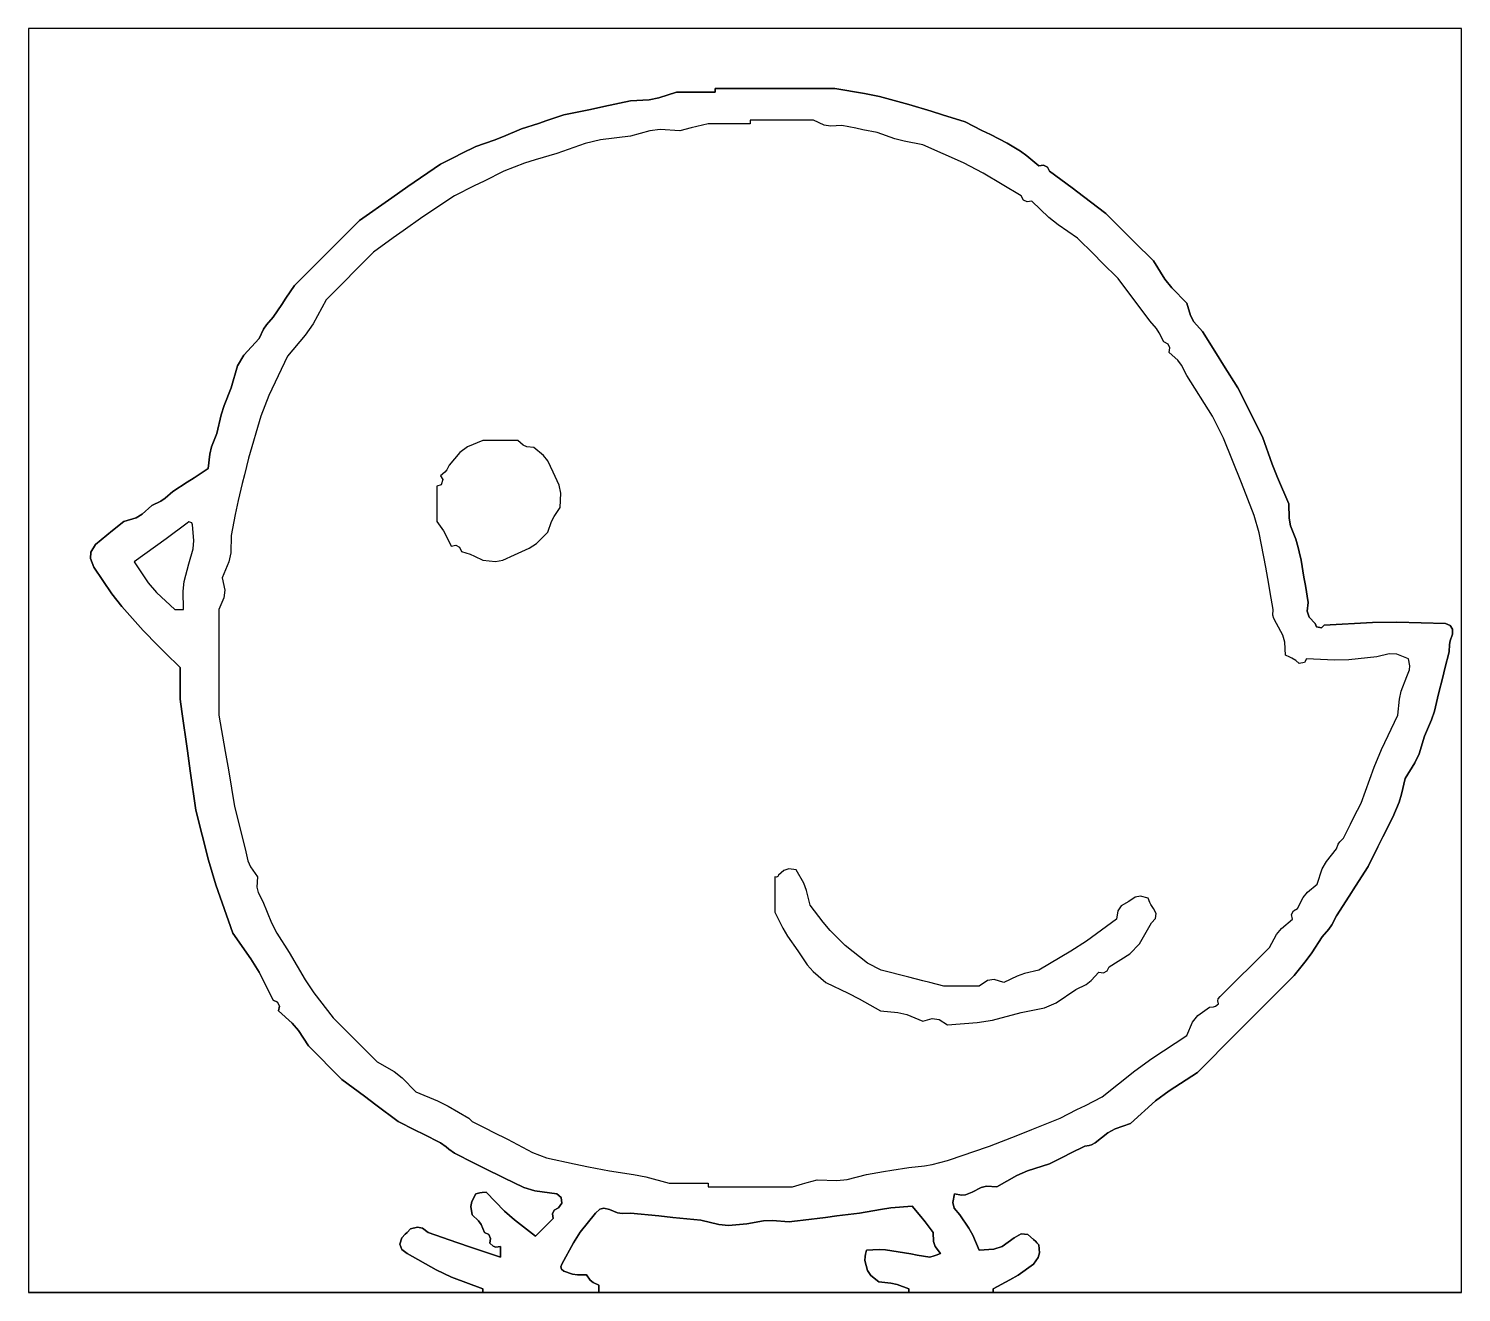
# Model space of a CAD drawing. Extents: x 0.01 to 5.67, y -0.01 to 4.97.
import ezdxf

# ---------------------------------------------------------------- set-up
doc = ezdxf.new("R2010")
doc.units = 0
doc.header["$LTSCALE"] = 0.40404
doc.layers.get('0').update_dxf_attribs({"linetype": 'CONTINUOUS'})

msp = doc.modelspace()

# ---------------------------------------------------------------- linework, layer by layer
for p, q in [((2.275518, 4.973355), (0.013892, 4.973355)), ((0.013892, 4.973355), (0.013892, 2.978456)), ((3.406331, 4.973355), (2.275518, 4.973355)), ((5.667958, 4.973355), (3.406331, 4.973355)), ((5.667958, 2.978456), (5.667958, 4.973355)), ((2.462875, 4.692773), (2.500267, 4.699964)), ((2.500267, 4.699964), (2.462875, 4.692773)), ((2.500267, 4.699964), (2.57003, 4.723298)), ((2.57003, 4.723298), (2.500267, 4.699964)), ((2.57003, 4.723298), (2.631155, 4.723298)), ((2.631155, 4.723298), (2.57003, 4.723298)), ((2.631155, 4.723298), (2.661717, 4.723298)), ((2.661717, 4.723298), (2.631155, 4.723298)), ((2.661717, 4.723298), (2.722842, 4.723298)), ((2.722842, 4.723298), (2.661717, 4.723298)), ((2.722842, 4.731633), (2.722842, 4.73719)), ((2.722842, 4.73719), (2.911774, 4.73719)), ((2.911774, 4.73719), (2.722842, 4.73719)), ((2.722842, 4.73719), (2.722842, 4.731633)), ((2.722842, 4.728855), (2.722842, 4.731633)), ((2.722842, 4.731633), (2.722842, 4.728855)), ((2.722842, 4.723298), (2.722842, 4.728855)), ((2.722842, 4.728855), (2.722842, 4.723298)), ((2.911774, 4.73719), (3.00624, 4.73719)), ((3.00624, 4.73719), (2.911774, 4.73719)), ((3.00624, 4.73719), (3.195172, 4.73719)), ((3.195172, 4.73719), (3.00624, 4.73719)), ((3.195172, 4.73719), (3.3129, 4.717625)), ((3.3129, 4.717625), (3.195172, 4.73719)), ((3.3129, 4.717625), (3.371498, 4.705068)), ((3.371498, 4.705068), (3.3129, 4.717625)), ((3.371498, 4.705068), (3.486905, 4.674676)), ((3.486905, 4.674676), (3.371498, 4.705068)), ((2.125484, 4.633), (2.231171, 4.654709)), ((2.231171, 4.654709), (2.125484, 4.633)), ((2.231171, 4.654709), (2.283964, 4.665824)), ((2.283964, 4.665824), (2.231171, 4.654709)), ((2.283964, 4.665824), (2.389433, 4.688568)), ((2.389433, 4.688568), (2.283964, 4.665824)), ((2.389433, 4.688568), (2.462875, 4.692773)), ((2.462875, 4.692773), (2.389433, 4.688568)), ((3.486905, 4.674676), (3.57601, 4.647525)), ((3.57601, 4.647525), (3.486905, 4.674676)), ((3.57601, 4.647525), (3.620469, 4.633632)), ((3.620469, 4.633632), (3.57601, 4.647525)), ((1.958779, 4.577432), (2.025461, 4.599659)), ((2.025461, 4.599659), (1.958779, 4.577432)), ((2.025461, 4.599659), (2.058802, 4.610772)), ((2.058802, 4.610772), (2.025461, 4.599659)), ((2.058802, 4.610772), (2.125484, 4.633)), ((2.125484, 4.633), (2.058802, 4.610772)), ((2.628376, 4.581599), (2.583922, 4.570485)), ((2.650604, 4.587156), (2.628376, 4.581599)), ((2.695058, 4.59827), (2.650604, 4.587156)), ((2.76174, 4.59827), (2.695058, 4.59827)), ((2.795081, 4.59827), (2.76174, 4.59827)), ((2.861763, 4.59827), (2.795081, 4.59827)), ((2.961786, 4.612162), (2.861763, 4.612162)), ((2.861763, 4.612162), (2.861763, 4.606605)), ((2.861763, 4.606605), (2.861763, 4.603826)), ((2.861763, 4.603826), (2.861763, 4.59827)), ((3.011797, 4.612162), (2.961786, 4.612162)), ((3.11182, 4.612162), (3.011797, 4.612162)), ((3.152766, 4.592949), (3.11182, 4.612162)), ((3.177832, 4.588249), (3.152766, 4.592949)), ((3.222956, 4.591324), (3.177832, 4.588249)), ((3.278525, 4.58021), (3.222956, 4.591324)), ((3.306309, 4.574653), (3.278525, 4.58021)), ((3.620469, 4.633632), (3.709178, 4.605216)), ((3.709178, 4.605216), (3.620469, 4.633632)), ((3.709178, 4.605216), (3.77586, 4.571875)), ((3.77586, 4.571875), (3.709178, 4.605216)), ((1.778183, 4.507971), (1.851231, 4.533551)), ((1.851231, 4.533551), (1.778183, 4.507971)), ((1.851231, 4.533551), (1.887417, 4.547469)), ((1.887417, 4.547469), (1.851231, 4.533551)), ((1.887417, 4.547469), (1.958779, 4.577432)), ((1.958779, 4.577432), (1.887417, 4.547469)), ((2.270437, 4.534506), (2.210752, 4.520295)), ((2.389433, 4.549647), (2.270437, 4.534506)), ((2.464793, 4.570684), (2.389433, 4.549647)), ((2.505816, 4.575079), (2.464793, 4.570684)), ((2.583922, 4.570485), (2.505816, 4.575079)), ((3.361877, 4.563539), (3.306309, 4.574653)), ((3.432469, 4.538771), (3.361877, 4.563539)), ((3.468988, 4.528939), (3.432469, 4.538771)), ((3.542474, 4.514917), (3.468988, 4.528939)), ((3.77586, 4.571875), (3.809201, 4.555204)), ((3.809201, 4.555204), (3.77586, 4.571875)), ((3.809201, 4.555204), (3.875883, 4.521863)), ((3.875883, 4.521863), (3.809201, 4.555204)), ((1.69483, 4.466295), (1.722615, 4.480187)), ((1.722615, 4.480187), (1.69483, 4.466295)), ((1.722615, 4.480187), (1.778183, 4.507971)), ((1.778183, 4.507971), (1.722615, 4.480187)), ((2.0977, 4.480187), (2.013194, 4.45614)), ((2.210752, 4.520295), (2.0977, 4.480187)), ((3.702693, 4.443992), (3.542474, 4.514917)), ((3.875883, 4.521863), (3.9285, 4.489659)), ((3.9285, 4.489659), (3.875883, 4.521863)), ((3.9285, 4.489659), (3.953797, 4.471389)), ((3.953797, 4.471389), (3.9285, 4.489659)), ((3.953797, 4.471389), (4.000911, 4.431565)), ((4.000911, 4.431565), (3.953797, 4.471389)), ((1.510894, 4.350414), (1.639262, 4.438511)), ((1.639262, 4.438511), (1.510894, 4.350414)), ((1.639262, 4.438511), (1.69483, 4.466295)), ((1.69483, 4.466295), (1.639262, 4.438511)), ((1.889319, 4.410727), (1.811524, 4.371829)), ((1.971352, 4.442193), (1.889319, 4.410727)), ((2.013194, 4.45614), (1.971352, 4.442193)), ((3.781069, 4.403405), (3.702693, 4.443992)), ((4.000911, 4.431565), (4.019275, 4.434753)), ((4.019275, 4.434753), (4.000911, 4.431565)), ((4.019275, 4.434753), (4.03412, 4.42733)), ((4.03412, 4.42733), (4.019275, 4.434753)), ((4.03412, 4.42733), (4.042587, 4.410727)), ((4.042587, 4.410727), (4.03412, 4.42733)), ((4.042587, 4.410727), (4.132128, 4.344896)), ((4.132128, 4.344896), (4.042587, 4.410727)), ((1.811524, 4.371829), (1.772626, 4.35238)), ((3.931451, 4.313483), (3.781069, 4.403405)), ((1.319745, 4.216238), (1.446986, 4.305956)), ((1.446986, 4.305956), (1.319745, 4.216238)), ((1.446986, 4.305956), (1.510894, 4.350414)), ((1.510894, 4.350414), (1.446986, 4.305956)), ((1.69483, 4.313483), (1.644499, 4.280626)), ((1.772626, 4.35238), (1.69483, 4.313483)), ((3.939919, 4.296879), (3.931451, 4.313483)), ((4.132128, 4.344896), (4.176591, 4.311549)), ((4.176591, 4.311549), (4.132128, 4.344896)), ((4.176591, 4.311549), (4.26486, 4.244022)), ((4.26486, 4.244022), (4.176591, 4.311549)), ((1.619489, 4.263953), (1.569802, 4.23013)), ((1.644499, 4.280626), (1.619489, 4.263953)), ((3.954764, 4.289457), (3.939919, 4.296879)), ((3.973127, 4.292644), (3.954764, 4.289457)), ((4.039916, 4.228131), (3.973127, 4.292644)), ((4.26486, 4.244022), (4.339877, 4.169005)), ((4.339877, 4.169005), (4.26486, 4.244022)), ((1.216944, 4.113437), (1.319745, 4.216238)), ((1.319745, 4.216238), (1.216944, 4.113437)), ((1.569802, 4.23013), (1.491669, 4.175038)), ((4.076603, 4.198499), (4.039916, 4.228131)), ((4.153724, 4.146778), (4.076603, 4.198499)), ((1.452768, 4.147252), (1.375313, 4.09121)), ((1.491669, 4.175038), (1.452768, 4.147252)), ((4.217627, 4.082874), (4.153724, 4.146778)), ((4.339877, 4.169005), (4.377386, 4.131497)), ((4.377386, 4.131497), (4.339877, 4.169005)), ((4.377386, 4.131497), (4.452403, 4.05648)), ((4.452403, 4.05648), (4.377386, 4.131497)), ((1.165543, 4.062036), (1.216944, 4.113437)), ((1.216944, 4.113437), (1.165543, 4.062036)), ((1.375313, 4.09121), (1.300296, 4.016193)), ((4.249579, 4.050923), (4.217627, 4.082874)), ((1.062742, 3.959235), (1.165543, 4.062036)), ((1.165543, 4.062036), (1.062742, 3.959235)), ((1.300296, 4.016193), (1.262788, 3.978684)), ((4.313483, 3.987019), (4.249579, 4.050923)), ((4.452403, 4.05648), (4.49783, 3.984579)), ((4.49783, 3.984579), (4.452403, 4.05648)), ((1.029089, 3.909433), (1.062742, 3.959235)), ((1.062742, 3.959235), (1.029089, 3.909433)), ((1.262788, 3.978684), (1.187771, 3.903667)), ((4.363969, 3.920697), (4.313483, 3.987019)), ((4.49783, 3.984579), (4.524819, 3.950487)), ((4.524819, 3.950487), (4.49783, 3.984579)), ((1.012417, 3.884426), (1.029089, 3.909433)), ((1.029089, 3.909433), (1.012417, 3.884426)), ((1.187771, 3.903667), (1.136088, 3.808957)), ((4.388978, 3.887352), (4.363969, 3.920697)), ((4.524819, 3.950487), (4.584378, 3.889775)), ((4.584378, 3.889775), (4.524819, 3.950487)), ((0.97939, 3.834207), (1.012417, 3.884426)), ((1.012417, 3.884426), (0.97939, 3.834207)), ((4.438511, 3.820315), (4.388978, 3.887352)), ((4.584378, 3.889775), (4.59886, 3.840869)), ((4.59886, 3.840869), (4.584378, 3.889775)), ((0.941321, 3.786902), (0.952845, 3.804189)), ((0.952845, 3.804189), (0.941321, 3.786902)), ((0.952845, 3.804189), (0.97939, 3.834207)), ((0.97939, 3.834207), (0.952845, 3.804189)), ((1.136088, 3.808957), (1.10488, 3.763564)), ((4.464523, 3.789834), (4.438511, 3.820315)), ((4.475948, 3.772696), (4.464523, 3.789834)), ((4.59886, 3.840869), (4.612618, 3.816411)), ((4.612618, 3.816411), (4.59886, 3.840869)), ((4.612618, 3.816411), (4.646892, 3.778638)), ((4.646892, 3.778638), (4.612618, 3.816411)), ((0.863111, 3.684957), (0.923822, 3.750854)), ((0.923822, 3.750854), (0.863111, 3.684957)), ((0.923822, 3.750854), (0.941321, 3.786902)), ((0.941321, 3.786902), (0.923822, 3.750854)), ((1.10488, 3.763564), (1.034958, 3.681394)), ((4.494079, 3.736962), (4.475948, 3.772696)), ((4.510683, 3.728494), (4.494079, 3.736962)), ((4.646892, 3.778638), (4.70196, 3.689419)), ((4.70196, 3.689419), (4.646892, 3.778638)), ((0.838636, 3.642126), (0.863111, 3.684957)), ((0.863111, 3.684957), (0.838636, 3.642126)), ((1.034958, 3.681394), (0.961702, 3.525386)), ((4.518105, 3.71365), (4.510683, 3.728494)), ((4.514917, 3.695286), (4.518105, 3.71365)), ((4.54879, 3.664803), (4.514917, 3.695286)), ((4.70196, 3.689419), (4.729746, 3.644961)), ((4.729746, 3.644961), (4.70196, 3.689419)), ((0.812685, 3.556366), (0.838636, 3.642126)), ((0.838636, 3.642126), (0.812685, 3.556366)), ((4.563603, 3.645546), (4.54879, 3.664803)), ((4.584378, 3.604988), (4.563603, 3.645546)), ((4.729746, 3.644961), (4.785812, 3.556366)), ((4.785812, 3.556366), (4.729746, 3.644961)), ((4.685299, 3.443873), (4.584378, 3.604988)), ((0.785157, 3.485976), (0.812685, 3.556366)), ((0.812685, 3.556366), (0.785157, 3.485976)), ((0.961702, 3.525386), (0.930782, 3.443871)), ((4.785812, 3.556366), (4.82471, 3.47857)), ((4.82471, 3.47857), (4.785812, 3.556366)), ((0.757117, 3.375769), (0.77392, 3.449458)), ((0.77392, 3.449458), (0.757117, 3.375769)), ((0.77392, 3.449458), (0.785157, 3.485976)), ((0.785157, 3.485976), (0.77392, 3.449458)), ((4.82471, 3.47857), (4.844159, 3.439672)), ((4.844159, 3.439672), (4.82471, 3.47857)), ((0.930782, 3.443871), (0.882145, 3.278525)), ((4.729052, 3.357777), (4.685299, 3.443873)), ((4.844159, 3.439672), (4.883057, 3.361877)), ((4.883057, 3.361877), (4.844159, 3.439672)), ((0.735763, 3.32262), (0.757117, 3.375769)), ((0.757117, 3.375769), (0.735763, 3.32262)), ((1.805967, 3.347985), (1.745424, 3.322798)), ((1.861535, 3.347985), (1.805967, 3.347985)), ((1.889319, 3.347985), (1.861535, 3.347985)), ((1.944887, 3.347985), (1.889319, 3.347985)), ((1.965059, 3.329494), (1.944887, 3.347985)), ((4.799704, 3.18128), (4.729052, 3.357777)), ((4.883057, 3.361877), (4.921419, 3.255049)), ((4.921419, 3.255049), (4.883057, 3.361877)), ((0.722387, 3.236848), (0.728556, 3.293794)), ((0.728556, 3.293794), (0.722387, 3.236848)), ((0.728556, 3.293794), (0.735763, 3.32262)), ((0.735763, 3.32262), (0.728556, 3.293794)), ((1.715983, 3.301105), (1.673992, 3.25074)), ((1.745424, 3.322798), (1.715983, 3.301105)), ((1.98016, 3.322783), (1.965059, 3.329494)), ((2.007402, 3.320201), (1.98016, 3.322783)), ((2.045894, 3.289129), (2.007402, 3.320201)), ((2.062726, 3.267707), (2.045894, 3.289129)), ((0.666656, 3.200981), (0.722387, 3.236848)), ((0.722387, 3.236848), (0.666656, 3.200981)), ((0.882145, 3.278525), (0.865475, 3.211843)), ((1.66384, 3.231562), (1.656296, 3.222509)), ((1.673992, 3.25074), (1.66384, 3.231562)), ((2.083808, 3.222956), (2.062726, 3.267707)), ((2.107721, 3.17158), (2.083808, 3.222956)), ((4.921419, 3.255049), (4.942298, 3.202156)), ((4.942298, 3.202156), (4.921419, 3.255049)), ((0.583466, 3.14655), (0.63887, 3.182921)), ((0.63887, 3.182921), (0.583466, 3.14655)), ((0.63887, 3.182921), (0.666656, 3.200981)), ((0.666656, 3.200981), (0.63887, 3.182921)), ((0.85714, 3.178502), (0.840469, 3.11182)), ((0.865475, 3.211843), (0.85714, 3.178502)), ((1.641883, 3.173398), (1.62537, 3.167388)), ((1.62537, 3.167388), (1.62537, 3.11182)), ((1.656296, 3.222509), (1.639262, 3.209064)), ((1.639262, 3.209064), (1.648867, 3.194349)), ((1.648867, 3.194349), (1.641883, 3.173398)), ((2.113906, 3.140657), (2.107721, 3.17158)), ((4.850221, 3.05187), (4.799704, 3.18128)), ((4.942298, 3.202156), (4.987247, 3.097928)), ((4.987247, 3.097928), (4.942298, 3.202156)), ((0.535848, 3.109113), (0.552986, 3.120538)), ((0.552986, 3.120538), (0.535848, 3.109113)), ((0.552986, 3.120538), (0.583466, 3.14655)), ((0.583466, 3.14655), (0.552986, 3.120538)), ((0.840469, 3.11182), (0.829356, 3.056252)), ((1.62537, 3.11182), (1.62537, 3.084036)), ((2.111592, 3.084036), (2.113906, 3.140657)), ((0.437883, 3.04295), (0.462341, 3.056708)), ((0.462341, 3.056708), (0.437883, 3.04295)), ((0.462341, 3.056708), (0.500114, 3.090982)), ((0.500114, 3.090982), (0.462341, 3.056708)), ((0.500114, 3.090982), (0.535848, 3.109113)), ((0.535848, 3.109113), (0.500114, 3.090982)), ((0.829356, 3.056252), (0.823799, 3.028468)), ((1.62537, 3.084036), (1.62537, 3.028468)), ((2.08763, 3.047744), (2.111592, 3.084036)), ((4.987247, 3.097928), (4.988192, 3.041267)), ((4.988192, 3.041267), (4.987247, 3.097928)), ((0.344549, 2.992316), (0.388977, 3.028468)), ((0.388977, 3.028468), (0.344549, 2.992316)), ((0.388977, 3.028468), (0.437883, 3.04295)), ((0.437883, 3.04295), (0.388977, 3.028468)), ((0.639034, 3.021522), (0.556071, 2.95987)), ((0.645876, 3.027034), (0.639034, 3.021522)), ((0.657707, 3.023091), (0.645876, 3.027034)), ((0.659873, 3.014576), (0.657707, 3.023091)), ((0.666204, 2.953526), (0.659873, 3.014576)), ((0.823799, 3.028468), (0.812685, 2.972899)), ((1.62537, 3.028468), (1.650936, 2.991678)), ((2.06297, 2.986791), (2.077626, 3.027736)), ((2.077626, 3.027736), (2.08763, 3.047744)), ((4.869974, 2.984147), (4.850221, 3.05187)), ((4.988192, 3.041267), (4.994111, 3.011673)), ((4.994111, 3.011673), (4.988192, 3.041267)), ((4.994111, 3.011673), (5.015031, 2.959007)), ((5.015031, 2.959007), (4.994111, 3.011673)), ((0.013892, 2.978456), (0.013892, 1.981007)), ((0.277841, 2.938169), (0.322322, 2.974256)), ((0.322322, 2.974256), (0.277841, 2.938169)), ((0.322322, 2.974256), (0.344549, 2.992316)), ((0.344549, 2.992316), (0.322322, 2.974256)), ((0.556071, 2.95987), (0.514391, 2.929305)), ((0.663217, 2.92067), (0.666204, 2.953526)), ((0.812685, 2.972899), (0.811874, 2.904791)), ((1.650936, 2.991678), (1.662222, 2.971927)), ((1.662222, 2.971927), (1.680938, 2.931223)), ((1.989441, 2.922483), (2.017573, 2.941731)), ((2.017573, 2.941731), (2.06297, 2.986791)), ((4.896949, 2.847871), (4.869974, 2.984147)), ((5.015031, 2.959007), (5.023366, 2.925666)), ((5.023366, 2.925666), (5.015031, 2.959007)), ((5.667958, 1.981007), (5.667958, 2.978456)), ((0.257947, 2.881704), (0.259871, 2.906715)), ((0.259871, 2.906715), (0.257947, 2.881704)), ((0.259871, 2.906715), (0.277841, 2.938169)), ((0.277841, 2.938169), (0.259871, 2.906715)), ((0.514391, 2.929305), (0.430654, 2.868709)), ((0.64598, 2.861763), (0.663217, 2.92067)), ((0.811874, 2.904791), (0.804409, 2.868961)), ((1.680938, 2.931223), (1.699302, 2.934411)), ((1.699302, 2.934411), (1.714147, 2.926989)), ((1.714147, 2.926989), (1.722615, 2.910385)), ((1.722615, 2.910385), (1.756888, 2.898985)), ((1.756888, 2.898985), (1.773739, 2.891963)), ((1.773739, 2.891963), (1.805967, 2.875655)), ((1.884722, 2.875771), (1.930995, 2.896493)), ((1.930995, 2.896493), (1.989441, 2.922483)), ((5.023366, 2.925666), (5.027534, 2.908996)), ((5.027534, 2.908996), (5.023366, 2.925666)), ((5.027534, 2.908996), (5.035869, 2.875655)), ((5.035869, 2.875655), (5.027534, 2.908996)), ((0.270895, 2.847871), (0.257947, 2.881704)), ((0.257947, 2.881704), (0.270895, 2.847871)), ((0.342664, 2.743439), (0.270895, 2.847871)), ((0.270895, 2.847871), (0.342664, 2.743439)), ((0.430654, 2.868709), (0.485007, 2.786509)), ((0.628083, 2.791282), (0.64598, 2.861763)), ((0.804409, 2.868961), (0.777955, 2.806195)), ((1.805967, 2.875655), (1.85646, 2.87106)), ((1.85646, 2.87106), (1.884722, 2.875771)), ((4.908062, 2.781189), (4.896949, 2.847871)), ((5.035869, 2.875655), (5.046983, 2.808973)), ((5.046983, 2.808973), (5.035869, 2.875655)), ((0.485007, 2.786509), (0.517899, 2.747897)), ((0.623767, 2.753871), (0.628083, 2.791282)), ((0.777955, 2.806195), (0.787907, 2.75687)), ((4.913619, 2.747848), (4.908062, 2.781189)), ((5.046983, 2.808973), (5.05254, 2.775632)), ((5.05254, 2.775632), (5.046983, 2.808973)), ((5.05254, 2.775632), (5.063653, 2.70895)), ((5.063653, 2.70895), (5.05254, 2.775632)), ((0.381832, 2.693081), (0.342664, 2.743439)), ((0.342664, 2.743439), (0.381832, 2.693081)), ((0.517899, 2.747897), (0.590412, 2.681166)), ((0.625142, 2.681166), (0.623767, 2.753871)), ((0.7846, 2.727104), (0.764063, 2.681166)), ((0.787907, 2.75687), (0.7846, 2.727104)), ((4.924733, 2.681166), (4.913619, 2.747848)), ((0.465384, 2.597814), (0.381832, 2.693081)), ((0.381832, 2.693081), (0.465384, 2.597814)), ((0.590412, 2.681166), (0.604304, 2.681166)), ((0.604304, 2.681166), (0.61125, 2.681166)), ((0.61125, 2.681166), (0.625142, 2.681166)), ((0.764063, 2.681166), (0.764063, 2.514462)), ((4.924132, 2.658263), (4.924733, 2.681166)), ((4.927317, 2.645524), (4.924132, 2.658263)), ((5.063653, 2.70895), (5.059764, 2.674022)), ((5.059764, 2.674022), (5.063653, 2.70895)), ((5.059764, 2.674022), (5.067369, 2.651207)), ((5.067369, 2.651207), (5.059764, 2.674022)), ((4.938625, 2.625598), (4.927317, 2.645524)), ((4.963302, 2.579934), (4.938625, 2.625598)), ((5.067369, 2.651207), (5.091437, 2.625598)), ((5.091437, 2.625598), (5.067369, 2.651207)), ((5.091437, 2.625598), (5.09693, 2.612539)), ((5.09693, 2.612539), (5.091437, 2.625598)), ((5.09693, 2.612539), (5.116075, 2.60871)), ((5.116075, 2.60871), (5.09693, 2.612539)), ((5.116075, 2.60871), (5.126168, 2.618652)), ((5.126168, 2.618652), (5.116075, 2.60871)), ((5.126168, 2.618652), (5.317565, 2.629954)), ((5.317565, 2.629954), (5.126168, 2.618652)), ((5.317565, 2.629954), (5.413799, 2.631349)), ((5.413799, 2.631349), (5.317565, 2.629954)), ((5.413799, 2.631349), (5.605443, 2.625598)), ((5.605443, 2.625598), (5.413799, 2.631349)), ((5.605443, 2.625598), (5.623971, 2.617972)), ((5.623971, 2.617972), (5.605443, 2.625598)), ((5.623971, 2.617972), (5.633314, 2.603957)), ((5.633314, 2.603957), (5.623971, 2.617972)), ((5.633314, 2.603957), (5.633228, 2.583922)), ((5.633228, 2.583922), (5.633314, 2.603957)), ((0.52373, 2.539467), (0.465384, 2.597814)), ((0.465384, 2.597814), (0.52373, 2.539467)), ((4.970945, 2.552419), (4.963302, 2.579934)), ((4.973355, 2.50057), (4.970945, 2.552419)), ((5.624035, 2.55712), (5.621159, 2.542737)), ((5.621159, 2.542737), (5.624035, 2.55712)), ((5.633228, 2.583922), (5.624035, 2.55712)), ((5.624035, 2.55712), (5.633228, 2.583922)), ((0.552904, 2.510294), (0.52373, 2.539467)), ((0.52373, 2.539467), (0.552904, 2.510294)), ((0.61125, 2.451947), (0.552904, 2.510294)), ((0.552904, 2.510294), (0.61125, 2.451947)), ((0.764063, 2.514462), (0.764063, 2.431109)), ((4.990489, 2.493234), (4.973355, 2.50057)), ((4.998882, 2.489037), (4.990489, 2.493234)), ((5.015031, 2.479731), (4.998882, 2.489037)), ((5.334548, 2.493624), (5.223932, 2.482527)), ((5.38301, 2.506285), (5.334548, 2.493624)), ((5.412816, 2.50463), (5.38301, 2.506285)), ((5.459577, 2.486678), (5.412816, 2.50463)), ((5.619336, 2.514462), (5.602665, 2.44778)), ((5.602665, 2.44778), (5.619336, 2.514462)), ((5.621159, 2.542737), (5.619336, 2.514462)), ((5.619336, 2.514462), (5.621159, 2.542737)), ((0.61125, 2.401936), (0.61125, 2.451947)), ((0.61125, 2.451947), (0.61125, 2.401936)), ((5.027406, 2.468221), (5.015031, 2.479731)), ((5.048735, 2.471776), (5.027406, 2.468221)), ((5.056707, 2.486678), (5.048735, 2.471776)), ((5.16774, 2.481122), (5.056707, 2.486678)), ((5.223932, 2.482527), (5.16774, 2.481122)), ((5.452631, 2.417217), (5.46347, 2.44295)), ((5.465106, 2.459308), (5.459577, 2.486678)), ((5.46347, 2.44295), (5.465106, 2.459308)), ((5.602665, 2.44778), (5.59433, 2.414439)), ((5.59433, 2.414439), (5.602665, 2.44778)), ((0.61125, 2.37693), (0.61125, 2.401936)), ((0.61125, 2.401936), (0.61125, 2.37693)), ((0.61125, 2.326919), (0.61125, 2.37693)), ((0.61125, 2.37693), (0.61125, 2.326919)), ((0.764063, 2.431109), (0.764063, 2.264405)), ((5.430743, 2.358479), (5.452631, 2.417217)), ((5.59433, 2.414439), (5.577659, 2.347757)), ((5.577659, 2.347757), (5.59433, 2.414439)), ((0.614029, 2.30747), (0.61125, 2.326919)), ((0.61125, 2.326919), (0.614029, 2.30747)), ((5.417901, 2.264405), (5.423551, 2.326833)), ((5.423551, 2.326833), (5.430743, 2.358479)), ((5.577659, 2.347757), (5.561637, 2.279319)), ((5.561637, 2.279319), (5.577659, 2.347757)), ((0.615418, 2.297746), (0.614029, 2.30747)), ((0.614029, 2.30747), (0.615418, 2.297746)), ((0.618196, 2.278297), (0.615418, 2.297746)), ((0.615418, 2.297746), (0.618196, 2.278297)), ((0.640424, 2.122706), (0.618196, 2.278297)), ((0.618196, 2.278297), (0.640424, 2.122706)), ((0.764063, 2.264405), (0.789922, 2.120078)), ((5.353125, 2.128363), (5.417901, 2.264405)), ((5.561637, 2.279319), (5.550336, 2.245416)), ((5.550336, 2.245416), (5.561637, 2.279319)), ((5.550336, 2.245416), (5.522091, 2.181052)), ((5.522091, 2.181052), (5.550336, 2.245416)), ((5.522091, 2.181052), (5.500906, 2.110826)), ((5.500906, 2.110826), (5.522091, 2.181052)), ((0.651537, 2.04491), (0.640424, 2.122706)), ((0.640424, 2.122706), (0.651537, 2.04491)), ((0.789922, 2.120078), (0.802426, 2.047834)), ((5.323824, 2.058599), (5.353125, 2.128363)), ((5.500906, 2.110826), (5.485054, 2.07624)), ((5.485054, 2.07624), (5.500906, 2.110826)), ((0.673765, 1.889319), (0.651537, 2.04491)), ((0.651537, 2.04491), (0.673765, 1.889319)), ((0.802426, 2.047834), (0.826577, 1.903211)), ((5.272034, 1.917103), (5.323824, 2.058599)), ((5.485054, 2.07624), (5.445685, 2.014348)), ((5.445685, 2.014348), (5.485054, 2.07624)), ((0.013892, 1.981007), (0.013892, -0.013892)), ((5.445685, 2.014348), (5.431891, 1.951704)), ((5.431891, 1.951704), (5.445685, 2.014348)), ((5.667958, -0.013892), (5.667958, 1.981007)), ((5.431891, 1.951704), (5.422004, 1.920632)), ((5.422004, 1.920632), (5.431891, 1.951704)), ((0.723155, 1.692366), (0.673765, 1.889319)), ((0.673765, 1.889319), (0.723155, 1.692366)), ((0.826577, 1.903211), (0.843248, 1.836529)), ((5.24425, 1.861535), (5.272034, 1.917103)), ((5.422004, 1.920632), (5.397063, 1.861535)), ((5.397063, 1.861535), (5.422004, 1.920632)), ((0.843248, 1.836529), (0.851583, 1.803189)), ((5.202574, 1.778183), (5.230358, 1.833751)), ((5.230358, 1.833751), (5.24425, 1.861535)), ((5.397063, 1.861535), (5.358165, 1.78374)), ((5.358165, 1.78374), (5.397063, 1.861535)), ((0.851583, 1.803189), (0.868253, 1.736507)), ((5.17479, 1.736507), (5.181868, 1.75525)), ((5.181868, 1.75525), (5.187995, 1.76444)), ((5.187995, 1.76444), (5.202574, 1.778183)), ((5.358165, 1.78374), (5.338716, 1.744842)), ((5.338716, 1.744842), (5.358165, 1.78374)), ((0.868253, 1.736507), (0.878643, 1.689109)), ((5.135468, 1.686751), (5.17479, 1.736507)), ((5.338716, 1.744842), (5.299818, 1.667046)), ((5.299818, 1.667046), (5.338716, 1.744842)), ((0.752451, 1.594714), (0.723155, 1.692366)), ((0.723155, 1.692366), (0.752451, 1.594714)), ((0.878643, 1.689109), (0.889117, 1.665169)), ((0.889117, 1.665169), (0.916876, 1.62537)), ((2.994709, 1.651441), (2.972899, 1.632316)), ((3.013624, 1.657115), (2.994709, 1.651441)), ((3.04236, 1.653154), (3.013624, 1.657115)), ((3.072604, 1.60151), (3.04236, 1.653154)), ((5.098384, 1.597586), (5.119347, 1.65744)), ((5.119347, 1.65744), (5.135468, 1.686751)), ((5.299818, 1.667046), (5.250419, 1.588861)), ((5.250419, 1.588861), (5.299818, 1.667046)), ((0.819631, 1.403097), (0.752451, 1.594714)), ((0.752451, 1.594714), (0.819631, 1.403097)), ((0.916876, 1.62537), (0.915018, 1.585633)), ((0.915018, 1.585633), (0.919737, 1.563613)), ((2.965162, 1.624526), (2.959007, 1.62537)), ((2.959007, 1.62537), (2.959007, 1.569802)), ((2.969882, 1.626886), (2.965162, 1.624526)), ((2.972899, 1.632316), (2.969882, 1.626886)), ((3.084212, 1.57249), (3.072604, 1.60151)), ((5.060437, 1.56585), (5.098384, 1.597586)), ((5.250419, 1.588861), (5.22541, 1.549958)), ((5.22541, 1.549958), (5.250419, 1.588861)), ((0.919737, 1.563613), (0.937714, 1.528126)), ((0.937714, 1.528126), (0.972073, 1.444171)), ((2.959007, 1.569802), (2.959007, 1.542018)), ((2.959007, 1.542018), (2.959007, 1.48645)), ((3.097928, 1.514234), (3.084212, 1.57249)), ((4.355159, 1.528126), (4.325712, 1.5113)), ((4.380371, 1.546272), (4.355159, 1.528126)), ((4.401579, 1.550128), (4.380371, 1.546272)), ((4.431565, 1.542018), (4.401579, 1.550128)), ((4.438901, 1.524884), (4.431565, 1.542018)), ((5.021977, 1.500342), (5.043835, 1.544719)), ((5.043835, 1.544719), (5.060437, 1.56585)), ((5.22541, 1.549958), (5.17479, 1.472558)), ((5.17479, 1.472558), (5.22541, 1.549958)), ((2.959007, 1.48645), (2.990357, 1.422747)), ((3.149431, 1.447011), (3.097928, 1.514234)), ((4.312267, 1.492093), (4.306536, 1.458666)), ((4.325712, 1.5113), (4.312267, 1.492093)), ((4.443097, 1.516491), (4.438901, 1.524884)), ((4.452403, 1.500342), (4.443097, 1.516491)), ((4.463255, 1.480746), (4.452403, 1.500342)), ((4.460799, 1.461095), (4.463255, 1.480746)), ((4.997951, 1.477029), (5.005374, 1.491874)), ((5.001139, 1.458666), (4.997951, 1.477029)), ((5.005374, 1.491874), (5.021977, 1.500342)), ((5.17479, 1.472558), (5.156659, 1.436823)), ((5.156659, 1.436823), (5.17479, 1.472558)), ((0.972073, 1.444171), (0.99324, 1.403248)), ((2.990357, 1.422747), (3.008627, 1.391828)), ((3.177428, 1.414814), (3.149431, 1.447011)), ((3.236848, 1.354475), (3.177428, 1.414814)), ((4.306536, 1.458666), (4.18809, 1.372598)), ((4.397389, 1.361343), (4.445457, 1.444774)), ((4.445457, 1.444774), (4.460799, 1.461095)), ((4.938397, 1.397743), (4.957629, 1.421414)), ((4.957629, 1.421414), (5.001139, 1.458666)), ((5.145233, 1.419686), (5.119222, 1.389205)), ((5.119222, 1.389205), (5.145233, 1.419686)), ((5.156659, 1.436823), (5.145233, 1.419686)), ((5.145233, 1.419686), (5.156659, 1.436823)), ((0.891067, 1.302461), (0.819631, 1.403097)), ((0.819631, 1.403097), (0.891067, 1.302461)), ((0.99324, 1.403248), (1.041904, 1.326691)), ((3.008627, 1.391828), (3.049306, 1.333637)), ((4.18809, 1.372598), (4.12671, 1.332143)), ((4.360152, 1.322555), (4.397389, 1.361343)), ((4.910841, 1.347529), (4.938397, 1.397743)), ((5.119222, 1.389205), (5.077555, 1.326147)), ((5.077555, 1.326147), (5.119222, 1.389205)), ((0.92336, 1.249109), (0.891067, 1.302461)), ((0.891067, 1.302461), (0.92336, 1.249109)), ((1.041904, 1.326691), (1.104874, 1.219791)), ((3.049306, 1.333637), (3.086639, 1.278107)), ((3.324326, 1.284809), (3.236848, 1.354475)), ((4.12671, 1.332143), (4.000911, 1.257231)), ((4.278752, 1.271123), (4.360152, 1.322555)), ((4.833045, 1.269734), (4.910841, 1.347529)), ((5.077555, 1.326147), (5.055238, 1.295461)), ((5.055238, 1.295461), (5.077555, 1.326147)), ((0.97939, 1.139148), (0.92336, 1.249109)), ((0.92336, 1.249109), (0.97939, 1.139148)), ((3.086639, 1.278107), (3.109672, 1.252195)), ((3.109672, 1.252195), (3.160442, 1.208609)), ((3.378686, 1.25763), (3.324326, 1.284809)), ((3.486905, 1.229447), (3.378686, 1.25763)), ((4.000911, 1.257231), (3.943577, 1.243856)), ((4.206593, 1.216412), (4.237076, 1.250285)), ((4.237076, 1.250285), (4.25544, 1.247097)), ((4.25544, 1.247097), (4.270284, 1.254519)), ((4.270284, 1.254519), (4.278752, 1.271123)), ((4.794148, 1.230836), (4.833045, 1.269734)), ((5.055238, 1.295461), (5.008085, 1.236393)), ((5.008085, 1.236393), (5.055238, 1.295461)), ((1.104874, 1.219791), (1.13987, 1.167997)), ((3.160442, 1.208609), (3.247963, 1.166957)), ((3.542445, 1.215442), (3.486905, 1.229447)), ((3.57023, 1.208496), (3.542445, 1.215442)), ((3.625826, 1.194717), (3.57023, 1.208496)), ((3.681394, 1.194717), (3.625826, 1.194717)), ((3.709178, 1.194717), (3.681394, 1.194717)), ((3.764746, 1.194717), (3.709178, 1.194717)), ((3.797572, 1.216312), (3.764746, 1.194717)), ((3.824431, 1.220149), (3.797572, 1.216312)), ((3.861991, 1.208609), (3.824431, 1.220149)), ((3.915152, 1.233907), (3.861991, 1.208609)), ((3.943577, 1.243856), (3.915152, 1.233907)), ((4.146778, 1.180825), (4.187336, 1.201599)), ((4.187336, 1.201599), (4.206593, 1.216412)), ((4.716352, 1.15304), (4.794148, 1.230836)), ((5.008085, 1.236393), (4.855273, 1.08358)), ((4.855273, 1.08358), (5.008085, 1.236393)), ((0.995993, 1.13068), (0.97939, 1.139148)), ((0.97939, 1.139148), (0.995993, 1.13068)), ((1.13987, 1.167997), (1.215555, 1.069688)), ((3.247963, 1.166957), (3.291118, 1.144684)), ((3.291118, 1.144684), (3.375769, 1.097472)), ((4.069203, 1.128813), (4.146778, 1.180825)), ((4.706778, 1.136406), (4.708786, 1.144439)), ((4.709406, 1.125256), (4.706778, 1.136406)), ((4.708786, 1.144439), (4.716352, 1.15304)), ((1.003416, 1.115836), (0.995993, 1.13068)), ((0.995993, 1.13068), (1.003416, 1.115836)), ((1.000228, 1.097472), (1.003416, 1.115836)), ((1.003416, 1.115836), (1.000228, 1.097472)), ((1.054418, 1.048664), (1.000228, 1.097472)), ((1.000228, 1.097472), (1.054418, 1.048664)), ((3.375769, 1.097472), (3.444208, 1.09111)), ((3.444208, 1.09111), (3.479092, 1.082389)), ((3.479092, 1.082389), (3.542474, 1.055796)), ((3.817053, 1.060383), (3.931451, 1.090526)), ((3.931451, 1.090526), (4.022921, 1.109405)), ((4.022921, 1.109405), (4.069203, 1.128813)), ((4.607238, 1.052746), (4.627949, 1.078237)), ((4.627949, 1.078237), (4.674676, 1.111364)), ((4.674676, 1.111364), (4.689607, 1.112328)), ((4.689607, 1.112328), (4.697929, 1.115657)), ((4.697929, 1.115657), (4.709406, 1.125256)), ((4.855273, 1.08358), (4.778866, 1.007174)), ((4.778866, 1.007174), (4.855273, 1.08358)), ((1.07887, 1.019897), (1.054418, 1.048664)), ((1.054418, 1.048664), (1.07887, 1.019897)), ((1.11831, 0.958552), (1.07887, 1.019897)), ((1.07887, 1.019897), (1.11831, 0.958552)), ((1.215555, 1.069688), (1.285015, 1.000228)), ((3.542474, 1.055796), (3.580033, 1.067337)), ((3.580033, 1.067337), (3.606892, 1.0635)), ((3.606892, 1.0635), (3.639718, 1.041904)), ((3.639718, 1.041904), (3.757709, 1.050492)), ((3.757709, 1.050492), (3.817053, 1.060383)), ((4.584378, 1.000228), (4.607238, 1.052746)), ((1.285015, 1.000228), (1.319745, 0.965498)), ((1.319745, 0.965498), (1.389205, 0.896037)), ((4.446708, 0.909181), (4.584378, 1.000228)), ((4.778866, 1.007174), (4.626054, 0.854361)), ((4.626054, 0.854361), (4.778866, 1.007174)), ((1.1711, 0.905762), (1.11831, 0.958552)), ((1.11831, 0.958552), (1.1711, 0.905762)), ((1.197495, 0.879367), (1.1711, 0.905762)), ((1.1711, 0.905762), (1.197495, 0.879367)), ((4.379748, 0.860355), (4.446708, 0.909181)), ((1.250285, 0.826577), (1.197495, 0.879367)), ((1.197495, 0.879367), (1.250285, 0.826577)), ((1.389205, 0.896037), (1.456179, 0.857543)), ((1.456179, 0.857543), (1.487874, 0.833052)), ((4.250968, 0.757117), (4.379748, 0.860355)), ((4.626054, 0.854361), (4.51466, 0.782039)), ((4.51466, 0.782039), (4.626054, 0.854361)), ((1.339252, 0.759973), (1.250285, 0.826577)), ((1.250285, 0.826577), (1.339252, 0.759973)), ((1.487874, 0.833052), (1.542018, 0.777955)), ((1.383706, 0.726632), (1.339252, 0.759973)), ((1.339252, 0.759973), (1.383706, 0.726632)), ((1.542018, 0.777955), (1.627742, 0.741404)), ((1.627742, 0.741404), (1.669724, 0.720413)), ((4.184286, 0.723776), (4.250968, 0.757117)), ((4.46126, 0.741286), (4.362105, 0.652926)), ((4.362105, 0.652926), (4.46126, 0.741286)), ((4.51466, 0.782039), (4.46126, 0.741286)), ((4.46126, 0.741286), (4.51466, 0.782039)), ((1.472558, 0.659873), (1.383706, 0.726632)), ((1.383706, 0.726632), (1.472558, 0.659873)), ((1.669724, 0.720413), (1.750399, 0.673765)), ((4.084264, 0.673765), (4.150945, 0.707106)), ((4.150945, 0.707106), (4.184286, 0.723776)), ((1.539239, 0.626532), (1.472558, 0.659873)), ((1.472558, 0.659873), (1.539239, 0.626532)), ((1.57258, 0.609861), (1.539239, 0.626532)), ((1.539239, 0.626532), (1.57258, 0.609861)), ((1.750399, 0.673765), (1.755956, 0.668208)), ((1.755956, 0.668208), (1.758734, 0.665429)), ((1.758734, 0.665429), (1.764291, 0.659873)), ((1.764291, 0.659873), (1.819859, 0.632088)), ((1.819859, 0.632088), (1.847643, 0.618196)), ((3.917701, 0.606725), (3.973271, 0.628953)), ((3.973271, 0.628953), (4.084264, 0.673765)), ((4.302251, 0.631963), (4.27294, 0.615842)), ((4.27294, 0.615842), (4.302251, 0.631963)), ((4.362105, 0.652926), (4.302251, 0.631963)), ((4.302251, 0.631963), (4.362105, 0.652926)), ((1.639262, 0.57652), (1.57258, 0.609861)), ((1.57258, 0.609861), (1.639262, 0.57652)), ((1.66149, 0.55985), (1.639262, 0.57652)), ((1.639262, 0.57652), (1.66149, 0.55985)), ((1.847643, 0.618196), (1.903211, 0.590412)), ((1.903211, 0.590412), (2.002567, 0.537606)), ((3.806423, 0.562628), (3.917701, 0.606725)), ((4.207783, 0.56806), (4.198905, 0.565101)), ((4.198905, 0.565101), (4.207783, 0.56806)), ((4.223184, 0.57652), (4.207783, 0.56806)), ((4.207783, 0.56806), (4.223184, 0.57652)), ((4.27294, 0.615842), (4.223184, 0.57652)), ((4.223184, 0.57652), (4.27294, 0.615842)), ((1.672603, 0.551515), (1.66149, 0.55985)), ((1.66149, 0.55985), (1.672603, 0.551515)), ((1.69483, 0.534844), (1.672603, 0.551515)), ((1.672603, 0.551515), (1.69483, 0.534844)), ((1.772626, 0.495946), (1.69483, 0.534844)), ((1.69483, 0.534844), (1.772626, 0.495946)), ((2.002567, 0.537606), (2.057293, 0.517444)), ((2.057293, 0.517444), (2.16716, 0.493168)), ((3.639718, 0.50706), (3.7064, 0.529287)), ((3.7064, 0.529287), (3.739741, 0.540401)), ((3.739741, 0.540401), (3.806423, 0.562628)), ((4.098156, 0.520952), (4.042587, 0.493168)), ((4.042587, 0.493168), (4.098156, 0.520952)), ((4.12594, 0.534844), (4.098156, 0.520952)), ((4.098156, 0.520952), (4.12594, 0.534844)), ((4.181508, 0.562628), (4.12594, 0.534844)), ((4.12594, 0.534844), (4.181508, 0.562628)), ((4.198905, 0.565101), (4.181508, 0.562628)), ((4.181508, 0.562628), (4.198905, 0.565101)), ((1.811524, 0.476497), (1.772626, 0.495946)), ((1.772626, 0.495946), (1.811524, 0.476497)), ((1.889319, 0.4376), (1.811524, 0.476497)), ((1.811524, 0.476497), (1.889319, 0.4376)), ((2.16716, 0.493168), (2.222729, 0.482054)), ((2.222729, 0.482054), (2.250513, 0.476497)), ((2.250513, 0.476497), (2.306081, 0.465384)), ((2.306081, 0.465384), (2.401536, 0.451586)), ((3.320201, 0.451492), (3.386883, 0.462605)), ((3.386883, 0.462605), (3.420223, 0.468162)), ((3.420223, 0.468162), (3.486905, 0.479276)), ((3.486905, 0.479276), (3.548789, 0.484768)), ((3.548789, 0.484768), (3.579861, 0.490418)), ((3.579861, 0.490418), (3.639718, 0.50706)), ((3.955936, 0.465895), (3.91336, 0.447445)), ((3.91336, 0.447445), (3.955936, 0.465895)), ((4.042587, 0.493168), (3.955936, 0.465895)), ((3.955936, 0.465895), (4.042587, 0.493168)), ((1.967967, 0.400351), (1.889319, 0.4376)), ((1.889319, 0.4376), (1.967967, 0.400351)), ((2.011536, 0.38728), (1.967967, 0.400351)), ((1.967967, 0.400351), (2.011536, 0.38728)), ((2.401536, 0.451586), (2.449103, 0.441793)), ((2.449103, 0.441793), (2.542246, 0.416762)), ((2.542246, 0.416762), (2.603371, 0.416762)), ((2.603371, 0.416762), (2.633933, 0.416762)), ((2.633933, 0.416762), (2.695058, 0.416762)), ((2.695058, 0.416762), (2.695058, 0.411205)), ((2.695058, 0.411205), (2.695058, 0.408426)), ((2.695058, 0.408426), (2.695058, 0.40287)), ((2.695058, 0.40287), (2.828422, 0.40287)), ((2.828422, 0.40287), (2.895104, 0.40287)), ((2.895104, 0.40287), (3.028468, 0.40287)), ((3.028468, 0.40287), (3.067365, 0.413983)), ((3.067365, 0.413983), (3.086814, 0.41954)), ((3.086814, 0.41954), (3.125712, 0.430654)), ((3.125712, 0.430654), (3.203883, 0.427348)), ((3.203883, 0.427348), (3.244504, 0.4317)), ((3.244504, 0.4317), (3.320201, 0.451492)), ((3.772449, 0.400009), (3.736962, 0.382031)), ((3.736962, 0.382031), (3.772449, 0.400009)), ((3.794469, 0.404727), (3.772449, 0.400009)), ((3.772449, 0.400009), (3.794469, 0.404727)), ((3.834207, 0.40287), (3.794469, 0.404727)), ((3.794469, 0.404727), (3.834207, 0.40287)), ((3.91336, 0.447445), (3.834207, 0.40287)), ((3.834207, 0.40287), (3.91336, 0.447445)), ((1.759141, 0.325139), (1.762477, 0.345155)), ((1.762477, 0.345155), (1.759141, 0.325139)), ((1.762477, 0.345155), (1.778183, 0.375085)), ((1.778183, 0.375085), (1.762477, 0.345155)), ((1.778183, 0.375085), (1.794708, 0.378627)), ((1.794708, 0.378627), (1.778183, 0.375085)), ((1.794708, 0.378627), (1.803078, 0.380022)), ((1.803078, 0.380022), (1.794708, 0.378627)), ((1.803078, 0.380022), (1.819859, 0.382031)), ((1.819859, 0.382031), (1.803078, 0.380022)), ((1.819859, 0.382031), (1.89232, 0.307023)), ((1.89232, 0.307023), (1.819859, 0.382031)), ((2.0977, 0.375085), (2.011536, 0.38728)), ((2.011536, 0.38728), (2.0977, 0.375085)), ((2.114817, 0.360636), (2.0977, 0.375085)), ((2.0977, 0.375085), (2.114817, 0.360636)), ((2.117679, 0.337736), (2.114817, 0.360636)), ((2.114817, 0.360636), (2.117679, 0.337736)), ((3.667502, 0.375085), (3.661155, 0.34131)), ((3.661155, 0.34131), (3.667502, 0.375085)), ((3.661155, 0.34131), (3.666846, 0.318549)), ((3.666846, 0.318549), (3.661155, 0.34131)), ((3.694872, 0.369556), (3.667502, 0.375085)), ((3.667502, 0.375085), (3.694872, 0.369556)), ((3.711229, 0.371192), (3.694872, 0.369556)), ((3.694872, 0.369556), (3.711229, 0.371192)), ((3.736962, 0.382031), (3.711229, 0.371192)), ((3.711229, 0.371192), (3.736962, 0.382031)), ((1.764291, 0.291733), (1.759141, 0.325139)), ((1.759141, 0.325139), (1.764291, 0.291733)), ((1.788804, 0.268296), (1.764291, 0.291733)), ((1.764291, 0.291733), (1.788804, 0.268296)), ((1.89232, 0.307023), (1.931641, 0.271914)), ((1.931641, 0.271914), (1.89232, 0.307023)), ((2.08062, 0.296205), (2.088043, 0.311049)), ((2.088043, 0.311049), (2.08062, 0.296205)), ((2.083808, 0.277841), (2.08062, 0.296205)), ((2.08062, 0.296205), (2.083808, 0.277841)), ((2.088043, 0.311049), (2.104646, 0.319517)), ((2.104646, 0.319517), (2.088043, 0.311049)), ((2.104646, 0.319517), (2.117679, 0.337736)), ((2.117679, 0.337736), (2.104646, 0.319517)), ((2.250513, 0.298679), (2.190808, 0.223087)), ((2.190808, 0.223087), (2.250513, 0.298679)), ((2.267716, 0.313811), (2.250513, 0.298679)), ((2.250513, 0.298679), (2.267716, 0.313811)), ((2.283781, 0.317828), (2.267716, 0.313811)), ((2.267716, 0.313811), (2.283781, 0.317828)), ((2.306081, 0.312571), (2.283781, 0.317828)), ((2.283781, 0.317828), (2.306081, 0.312571)), ((2.337549, 0.300232), (2.306081, 0.312571)), ((2.306081, 0.312571), (2.337549, 0.300232)), ((2.355664, 0.297213), (2.337549, 0.300232)), ((2.337549, 0.300232), (2.355664, 0.297213)), ((2.389433, 0.298679), (2.355664, 0.297213)), ((2.355664, 0.297213), (2.389433, 0.298679)), ((2.50057, 0.287566), (2.389433, 0.298679)), ((2.389433, 0.298679), (2.50057, 0.287566)), ((2.556138, 0.282009), (2.50057, 0.287566)), ((2.50057, 0.287566), (2.556138, 0.282009)), ((3.203507, 0.287566), (3.159053, 0.282009)), ((3.159053, 0.282009), (3.203507, 0.287566)), ((3.292417, 0.298679), (3.203507, 0.287566)), ((3.203507, 0.287566), (3.292417, 0.298679)), ((3.37519, 0.313501), (3.292417, 0.298679)), ((3.292417, 0.298679), (3.37519, 0.313501)), ((3.417032, 0.319079), (3.37519, 0.313501)), ((3.37519, 0.313501), (3.417032, 0.319079)), ((3.500797, 0.326463), (3.417032, 0.319079)), ((3.417032, 0.319079), (3.500797, 0.326463)), ((3.53546, 0.28588), (3.500797, 0.326463)), ((3.500797, 0.326463), (3.53546, 0.28588)), ((3.552165, 0.264999), (3.53546, 0.28588)), ((3.53546, 0.28588), (3.552165, 0.264999)), ((3.666846, 0.318549), (3.68834, 0.291733)), ((3.68834, 0.291733), (3.666846, 0.318549)), ((3.68834, 0.291733), (3.724629, 0.239723)), ((3.724629, 0.239723), (3.68834, 0.291733)), ((1.507288, 0.222273), (1.52118, 0.236165)), ((1.52118, 0.236165), (1.507288, 0.222273)), ((1.52118, 0.236165), (1.548588, 0.243352)), ((1.548588, 0.243352), (1.52118, 0.236165)), ((1.548588, 0.243352), (1.568105, 0.239448)), ((1.568105, 0.239448), (1.548588, 0.243352)), ((1.568105, 0.239448), (1.59064, 0.222273)), ((1.59064, 0.222273), (1.568105, 0.239448)), ((1.799282, 0.253328), (1.788804, 0.268296)), ((1.788804, 0.268296), (1.799282, 0.253328)), ((1.812913, 0.222273), (1.799282, 0.253328)), ((1.799282, 0.253328), (1.812913, 0.222273)), ((1.931641, 0.271914), (2.014348, 0.208381)), ((2.014348, 0.208381), (1.931641, 0.271914)), ((2.014348, 0.208381), (2.042211, 0.236086)), ((2.042211, 0.236086), (2.014348, 0.208381)), ((2.042211, 0.236086), (2.056103, 0.249978)), ((2.056103, 0.249978), (2.042211, 0.236086)), ((2.056103, 0.249978), (2.083808, 0.277841)), ((2.083808, 0.277841), (2.056103, 0.249978)), ((2.667274, 0.270895), (2.556138, 0.282009)), ((2.556138, 0.282009), (2.667274, 0.270895)), ((2.737598, 0.253463), (2.667274, 0.270895)), ((2.667274, 0.270895), (2.737598, 0.253463)), ((2.775708, 0.250532), (2.737598, 0.253463)), ((2.737598, 0.253463), (2.775708, 0.250532)), ((2.847871, 0.257003), (2.775708, 0.250532)), ((2.775708, 0.250532), (2.847871, 0.257003)), ((2.913723, 0.267849), (2.847871, 0.257003)), ((2.847871, 0.257003), (2.913723, 0.267849)), ((2.948049, 0.269279), (2.913723, 0.267849)), ((2.913723, 0.267849), (2.948049, 0.269279)), ((3.014576, 0.263949), (2.948049, 0.269279)), ((2.948049, 0.269279), (3.014576, 0.263949)), ((3.036803, 0.266727), (3.014576, 0.263949)), ((3.014576, 0.263949), (3.036803, 0.266727)), ((3.047916, 0.268117), (3.036803, 0.266727)), ((3.036803, 0.266727), (3.047916, 0.268117)), ((3.070144, 0.270895), (3.047916, 0.268117)), ((3.047916, 0.268117), (3.070144, 0.270895)), ((3.159053, 0.282009), (3.070144, 0.270895)), ((3.070144, 0.270895), (3.159053, 0.282009)), ((3.58415, 0.222273), (3.552165, 0.264999)), ((3.552165, 0.264999), (3.58415, 0.222273)), ((3.724629, 0.239723), (3.740255, 0.211311)), ((3.740255, 0.211311), (3.724629, 0.239723)), ((1.47921, 0.17609), (1.48645, 0.201435)), ((1.48645, 0.201435), (1.47921, 0.17609)), ((1.486289, 0.154852), (1.47921, 0.17609)), ((1.47921, 0.17609), (1.486289, 0.154852)), ((1.48645, 0.201435), (1.500342, 0.215327)), ((1.500342, 0.215327), (1.48645, 0.201435)), ((1.500342, 0.215327), (1.507288, 0.222273)), ((1.507288, 0.222273), (1.500342, 0.215327)), ((1.59064, 0.222273), (1.70418, 0.182295)), ((1.70418, 0.182295), (1.59064, 0.222273)), ((1.70418, 0.182295), (1.761148, 0.162842)), ((1.761148, 0.162842), (1.70418, 0.182295)), ((1.829516, 0.213805), (1.812913, 0.222273)), ((1.812913, 0.222273), (1.829516, 0.213805)), ((1.836939, 0.19896), (1.829516, 0.213805)), ((1.829516, 0.213805), (1.836939, 0.19896)), ((1.833751, 0.180597), (1.836939, 0.19896)), ((1.836939, 0.19896), (1.833751, 0.180597)), ((1.846529, 0.168534), (1.833751, 0.180597)), ((1.833751, 0.180597), (1.846529, 0.168534)), ((2.164, 0.182169), (2.118538, 0.097244)), ((2.118538, 0.097244), (2.164, 0.182169)), ((2.190808, 0.223087), (2.164, 0.182169)), ((2.164, 0.182169), (2.190808, 0.223087)), ((3.584914, 0.187137), (3.58415, 0.222273)), ((3.58415, 0.222273), (3.584914, 0.187137)), ((3.591464, 0.167488), (3.584914, 0.187137)), ((3.584914, 0.187137), (3.591464, 0.167488)), ((3.740255, 0.211311), (3.764746, 0.152813)), ((3.764746, 0.152813), (3.740255, 0.211311)), ((3.855758, 0.167217), (3.903667, 0.201435)), ((3.903667, 0.201435), (3.855758, 0.167217)), ((3.903667, 0.201435), (3.930231, 0.216802)), ((3.930231, 0.216802), (3.903667, 0.201435)), ((3.930231, 0.216802), (3.956716, 0.214394)), ((3.956716, 0.214394), (3.930231, 0.216802)), ((3.956716, 0.214394), (3.980073, 0.194489)), ((3.980073, 0.194489), (3.956716, 0.214394)), ((3.980073, 0.194489), (3.988408, 0.186154)), ((3.988408, 0.186154), (3.980073, 0.194489)), ((3.988408, 0.186154), (3.992576, 0.181986)), ((3.992576, 0.181986), (3.988408, 0.186154)), ((3.992576, 0.181986), (4.000911, 0.173651)), ((4.000911, 0.173651), (3.992576, 0.181986)), ((4.000911, 0.173651), (4.002795, 0.142028)), ((4.002795, 0.142028), (4.000911, 0.173651)), ((1.507288, 0.138921), (1.486289, 0.154852)), ((1.486289, 0.154852), (1.507288, 0.138921)), ((1.622356, 0.074729), (1.507288, 0.138921)), ((1.507288, 0.138921), (1.622356, 0.074729)), ((1.761148, 0.162842), (1.875427, 0.125028)), ((1.875427, 0.125028), (1.761148, 0.162842)), ((1.857967, 0.164721), (1.846529, 0.168534)), ((1.846529, 0.168534), (1.857967, 0.164721)), ((1.875427, 0.166705), (1.857967, 0.164721)), ((1.857967, 0.164721), (1.875427, 0.166705)), ((1.875427, 0.150034), (1.875427, 0.166705)), ((1.875427, 0.166705), (1.875427, 0.150034)), ((1.875427, 0.141699), (1.875427, 0.150034)), ((1.875427, 0.150034), (1.875427, 0.141699)), ((1.875427, 0.125028), (1.875427, 0.141699)), ((1.875427, 0.141699), (1.875427, 0.125028)), ((3.313255, 0.111136), (3.315264, 0.127917)), ((3.315264, 0.127917), (3.313255, 0.111136)), ((3.315264, 0.127917), (3.316659, 0.136287)), ((3.316659, 0.136287), (3.315264, 0.127917)), ((3.316659, 0.136287), (3.320201, 0.152813)), ((3.320201, 0.152813), (3.316659, 0.136287)), ((3.320201, 0.152813), (3.370223, 0.155387)), ((3.370223, 0.155387), (3.320201, 0.152813)), ((3.370223, 0.155387), (3.3958, 0.153966)), ((3.3958, 0.153966), (3.370223, 0.155387)), ((3.3958, 0.153966), (3.445229, 0.145867)), ((3.445229, 0.145867), (3.3958, 0.153966)), ((3.445229, 0.145867), (3.495241, 0.137531)), ((3.495241, 0.137531), (3.445229, 0.145867)), ((3.495241, 0.137531), (3.520246, 0.133364)), ((3.520246, 0.133364), (3.495241, 0.137531)), ((3.520246, 0.133364), (3.570258, 0.125028)), ((3.570258, 0.125028), (3.520246, 0.133364)), ((3.570258, 0.125028), (3.586928, 0.130585)), ((3.586928, 0.130585), (3.570258, 0.125028)), ((3.586928, 0.130585), (3.595263, 0.133364)), ((3.595263, 0.133364), (3.586928, 0.130585)), ((3.611934, 0.138921), (3.591464, 0.167488)), ((3.591464, 0.167488), (3.611934, 0.138921)), ((3.595263, 0.133364), (3.611934, 0.138921)), ((3.611934, 0.138921), (3.595263, 0.133364)), ((3.764746, 0.152813), (3.823537, 0.155939)), ((3.823537, 0.155939), (3.764746, 0.152813)), ((3.823537, 0.155939), (3.855758, 0.167217)), ((3.855758, 0.167217), (3.823537, 0.155939)), ((3.997751, 0.123532), (3.980073, 0.097244)), ((3.980073, 0.097244), (3.997751, 0.123532)), ((4.002795, 0.142028), (3.997751, 0.123532)), ((3.997751, 0.123532), (4.002795, 0.142028)), ((1.682737, 0.046644), (1.622356, 0.074729)), ((1.622356, 0.074729), (1.682737, 0.046644)), ((2.118538, 0.097244), (2.114609, 0.086484)), ((2.114609, 0.086484), (2.118538, 0.097244)), ((2.114609, 0.086484), (2.116953, 0.077106)), ((2.116953, 0.077106), (2.114609, 0.086484)), ((2.116953, 0.077106), (2.125484, 0.06946)), ((2.125484, 0.06946), (2.116953, 0.077106)), ((2.125484, 0.06946), (2.160051, 0.057603)), ((2.160051, 0.057603), (2.125484, 0.06946)), ((2.160051, 0.057603), (2.17925, 0.054649)), ((2.17925, 0.054649), (2.160051, 0.057603)), ((3.324468, 0.072667), (3.313255, 0.111136)), ((3.313255, 0.111136), (3.324468, 0.072667)), ((3.337625, 0.052931), (3.324468, 0.072667)), ((3.324468, 0.072667), (3.337625, 0.052931)), ((3.980073, 0.097244), (3.918672, 0.054506)), ((3.918672, 0.054506), (3.980073, 0.097244)), ((1.805967, 0), (1.682737, 0.046644)), ((1.682737, 0.046644), (1.805967, 0)), ((1.805967, -0.013892), (1.805967, 0)), ((1.805967, 0), (1.805967, -0.013892)), ((1.805967, -0.013892), (1.805967, 0)), ((1.805967, 0), (1.805967, -0.013892)), ((1.805967, -0.013892), (1.805967, 0)), ((1.805967, 0), (1.805967, -0.013892)), ((2.17925, 0.054649), (2.215782, 0.055568)), ((2.215782, 0.055568), (2.17925, 0.054649)), ((2.215782, 0.055568), (2.230097, 0.034326)), ((2.230097, 0.034326), (2.215782, 0.055568)), ((2.230097, 0.034326), (2.241223, 0.02479)), ((2.241223, 0.02479), (2.230097, 0.034326)), ((2.241223, 0.02479), (2.264405, 0.013892)), ((2.264405, 0.013892), (2.241223, 0.02479)), ((2.264405, 0.013892), (2.264405, -0.013892)), ((2.264405, -0.013892), (2.264405, 0.013892)), ((2.264405, 0.013892), (2.264405, -0.013892)), ((2.264405, -0.013892), (2.264405, 0.013892)), ((2.264405, 0.013892), (2.264405, -0.013892)), ((2.264405, -0.013892), (2.264405, 0.013892)), ((3.368823, 0.027784), (3.337625, 0.052931)), ((3.337625, 0.052931), (3.368823, 0.027784)), ((3.417043, 0.022373), (3.368823, 0.027784)), ((3.368823, 0.027784), (3.417043, 0.022373)), ((3.441332, 0.016658), (3.417043, 0.022373)), ((3.417043, 0.022373), (3.441332, 0.016658)), ((3.486905, 0), (3.441332, 0.016658)), ((3.441332, 0.016658), (3.486905, 0)), ((3.486905, -0.013892), (3.486905, 0)), ((3.486905, 0), (3.486905, -0.013892)), ((3.486905, -0.013892), (3.486905, 0)), ((3.486905, 0), (3.486905, -0.013892)), ((3.486905, -0.013892), (3.486905, 0)), ((3.486905, 0), (3.486905, -0.013892)), ((3.88648, 0.034911), (3.820315, 0)), ((3.820315, 0), (3.88648, 0.034911)), ((3.820315, 0), (3.820315, -0.013892)), ((3.820315, -0.013892), (3.820315, 0)), ((3.820315, 0), (3.820315, -0.013892)), ((3.820315, -0.013892), (3.820315, 0)), ((3.820315, 0), (3.820315, -0.013892)), ((3.820315, -0.013892), (3.820315, 0)), ((3.918672, 0.054506), (3.88648, 0.034911)), ((3.88648, 0.034911), (3.918672, 0.054506)), ((0.013892, -0.013892), (1.805967, -0.013892)), ((1.805967, -0.013892), (0.013892, -0.013892)), ((0.013892, -0.013892), (1.805967, -0.013892)), ((1.805967, -0.013892), (2.264405, -0.013892)), ((2.264405, -0.013892), (1.805967, -0.013892)), ((1.805967, -0.013892), (2.264405, -0.013892)), ((2.264405, -0.013892), (3.486905, -0.013892)), ((3.486905, -0.013892), (2.264405, -0.013892)), ((2.264405, -0.013892), (3.486905, -0.013892)), ((3.486905, -0.013892), (3.820315, -0.013892)), ((3.820315, -0.013892), (3.486905, -0.013892)), ((3.486905, -0.013892), (3.820315, -0.013892)), ((3.820315, -0.013892), (5.667958, -0.013892)), ((5.667958, -0.013892), (3.820315, -0.013892)), ((3.820315, -0.013892), (5.667958, -0.013892))]:
    msp.add_line(p, q)

doc.saveas('drawing.dxf')
